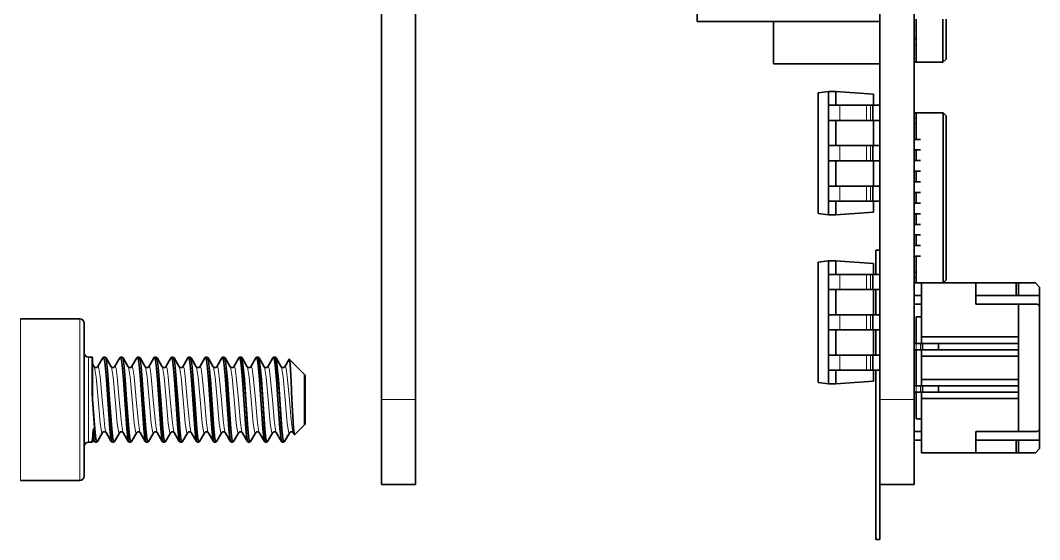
# Model space of a CAD drawing. Extents: x 386 to 1090, y 188 to 736.
# Drawn here: x 565.9 to 589.86, y 206.44 to 218.66 of the extents above; entities that cross this region are included whole.
import ezdxf

# ---------------------------------------------------------------- set-up
doc = ezdxf.new("R2010")
doc.units = 0

msp = doc.modelspace()

# ---------------------------------------------------------------- linework, layer by layer
at = {"color": 7, "lineweight": 35}
for p, q in [((574.385, 209.732), (574.385, 238.732)), ((575.19, 209.732), (575.19, 238.732)), ((586.108, 238.732), (586.108, 209.732)), ((586.913, 238.732), (586.913, 209.732))]:
    msp.add_line(p, q, dxfattribs=at)
at = {"color": 7, "lineweight": 35, "ltscale": 0.28}
msp.add_line((581.808, 229.832), (581.808, 218.632), dxfattribs=at)
at = {"color": 7, "lineweight": 35, "ltscale": 0.02375}
for p, q in [((586.108, 219.582), (586.108, 218.632)), ((588.363, 212.482), (589.313, 212.482)), ((589.313, 212.182), (588.363, 212.182)), ((589.313, 208.782), (588.363, 208.782)), ((588.363, 208.482), (589.313, 208.482))]:
    msp.add_line(p, q, dxfattribs=at)
at = {"color": 7, "lineweight": 35, "ltscale": 0.1075}
msp.add_line((581.808, 218.632), (586.108, 218.632), dxfattribs=at)
at = {"color": 7, "lineweight": 35, "ltscale": 0.025}
for p, q in [((583.608, 217.632), (583.608, 218.632)), ((586.108, 218.632), (586.108, 217.632)), ((588.363, 211.982), (589.363, 211.982)), ((588.363, 208.982), (589.363, 208.982))]:
    msp.add_line(p, q, dxfattribs=at)
at = {"color": 7, "lineweight": 35, "ltscale": 0.02525}
for p, q in [((586.963, 217.672), (586.963, 218.682)), ((587.588, 218.682), (587.588, 217.672))]:
    msp.add_line(p, q, dxfattribs=at)
at = {"color": 7, "lineweight": 35, "ltscale": 0.023375}
msp.add_line((587.663, 217.747), (587.663, 218.682), dxfattribs=at)
at = {"color": 7, "lineweight": 35, "ltscale": 0.00125}
for p, q in [((586.963, 218.222), (586.913, 218.222)), ((586.913, 217.672), (586.963, 217.672)), ((586.963, 216.232), (586.913, 216.232)), ((586.963, 216.232), (586.913, 216.232)), ((586.963, 216.232), (586.913, 216.232)), ((586.963, 216.232), (586.913, 216.232)), ((586.963, 216.232), (586.913, 216.232)), ((586.963, 216.232), (586.913, 216.232)), ((586.963, 212.732), (586.913, 212.732)), ((589.313, 212.482), (589.363, 212.482)), ((589.363, 212.182), (589.313, 212.182)), ((586.963, 211.057), (586.913, 211.057)), ((586.963, 210.907), (586.913, 210.907)), ((587.113, 211.057), (587.063, 211.057)), ((587.113, 210.907), (587.063, 210.907)), ((586.963, 210.057), (586.913, 210.057)), ((587.113, 210.057), (587.063, 210.057)), ((586.963, 209.907), (586.913, 209.907)), ((587.113, 209.907), (587.063, 209.907)), ((589.363, 208.782), (589.313, 208.782)), ((589.313, 208.482), (589.363, 208.482))]:
    msp.add_line(p, q, dxfattribs=at)
at = {"color": 7, "lineweight": 13, "ltscale": 0.00125}
for p, q in [((586.913, 218.072), (586.963, 218.072)), ((586.963, 216.357), (586.913, 216.357)), ((586.963, 212.607), (586.913, 212.607))]:
    msp.add_line(p, q, dxfattribs=at)
at = {"color": 7, "lineweight": 35, "ltscale": 0.0625}
msp.add_line((583.608, 217.632), (586.108, 217.632), dxfattribs=at)
at = {"color": 7, "lineweight": 35, "ltscale": 0.015625}
for p, q in [((587.588, 217.672), (586.963, 217.672)), ((586.963, 215.857), (586.963, 216.482)), ((586.963, 211.682), (586.963, 211.057)), ((586.963, 209.907), (586.963, 209.282))]:
    msp.add_line(p, q, dxfattribs=at)
at = {"color": 7, "lineweight": 35, "ltscale": 0.002652}
msp.add_line((587.588, 217.672), (587.663, 217.747), dxfattribs=at)
at = {"color": 7, "lineweight": 35, "ltscale": 0.006059}
for p, q in [((584.658, 216.948), (584.898, 216.982)), ((584.658, 214.115), (584.898, 214.082)), ((584.658, 212.968), (584.898, 213.002)), ((584.658, 210.135), (584.898, 210.102))]:
    msp.add_line(p, q, dxfattribs=at)
at = {"color": 7, "lineweight": 35, "ltscale": 0.070813}
for p, q in [((584.658, 214.115), (584.658, 216.948)), ((584.658, 210.135), (584.658, 212.968))]:
    msp.add_line(p, q, dxfattribs=at)
at = {"color": 7, "lineweight": 35, "ltscale": 0.00425}
for p, q in [((584.898, 216.982), (585.068, 216.982)), ((584.898, 214.082), (585.068, 214.082)), ((584.898, 213.002), (585.068, 213.002)), ((584.898, 210.102), (585.068, 210.102))]:
    msp.add_line(p, q, dxfattribs=at)
at = {"color": 7, "lineweight": 35, "ltscale": 0.0725}
for p, q in [((584.898, 214.082), (584.898, 216.982)), ((584.898, 210.102), (584.898, 213.002)), ((589.863, 211.932), (589.863, 209.032))]:
    msp.add_line(p, q, dxfattribs=at)
at = {"color": 7, "lineweight": 35, "ltscale": 0.022305}
for p, q in [((585.958, 216.919), (585.068, 216.982)), ((585.958, 214.144), (585.068, 214.082)), ((585.958, 212.939), (585.068, 213.002)), ((585.958, 210.164), (585.068, 210.102))]:
    msp.add_line(p, q, dxfattribs=at)
at = {"color": 7, "lineweight": 35, "ltscale": 0.008063}
for p, q in [((585.068, 216.659), (585.068, 216.982)), ((585.068, 214.082), (585.068, 214.404)), ((585.068, 212.679), (585.068, 213.002))]:
    msp.add_line(p, q, dxfattribs=at)
at = {"color": 7, "lineweight": 35, "ltscale": 0.006507}
for p, q in [((585.958, 216.919), (585.958, 216.659)), ((585.958, 214.404), (585.958, 214.144)), ((585.958, 212.939), (585.958, 212.679)), ((585.958, 210.424), (585.958, 210.164))]:
    msp.add_line(p, q, dxfattribs=at)
at = {"color": 7, "lineweight": 35, "ltscale": 0.00675}
for p, q in [((585.168, 216.659), (584.898, 216.659)), ((585.168, 216.304), (584.898, 216.304)), ((585.168, 215.709), (584.898, 215.709)), ((585.168, 215.354), (584.898, 215.354)), ((585.168, 214.759), (584.898, 214.759)), ((585.168, 214.404), (584.898, 214.404)), ((585.168, 212.679), (584.898, 212.679)), ((585.168, 212.324), (584.898, 212.324)), ((585.168, 211.729), (584.898, 211.729)), ((585.168, 211.374), (584.898, 211.374)), ((585.168, 210.779), (584.898, 210.779)), ((585.168, 210.424), (584.898, 210.424))]:
    msp.add_line(p, q, dxfattribs=at)
at = {"color": 7, "lineweight": 35, "ltscale": 0.008875}
for p, q in [((584.898, 216.659), (584.898, 216.304)), ((585.944, 216.659), (585.944, 216.304)), ((586.108, 216.659), (586.108, 216.304)), ((584.898, 215.709), (584.898, 215.354)), ((585.944, 215.709), (585.944, 215.354)), ((586.108, 215.709), (586.108, 215.354)), ((584.898, 214.759), (584.898, 214.404)), ((585.944, 214.759), (585.944, 214.404)), ((586.108, 214.759), (586.108, 214.404)), ((584.898, 212.679), (584.898, 212.324)), ((585.944, 212.679), (585.944, 212.324)), ((586.108, 212.679), (586.108, 212.324)), ((584.898, 211.729), (584.898, 211.374)), ((585.944, 211.729), (585.944, 211.374)), ((586.108, 211.729), (586.108, 211.374)), ((584.898, 210.779), (584.898, 210.424)), ((585.944, 210.779), (585.944, 210.424)), ((586.108, 210.779), (586.108, 210.424))]:
    msp.add_line(p, q, dxfattribs=at)
at = {"color": 7, "lineweight": 35, "ltscale": 0.015601}
for p, q in [((585.168, 216.659), (585.792, 216.659)), ((585.168, 216.304), (585.792, 216.304)), ((585.168, 215.709), (585.792, 215.709)), ((585.168, 215.354), (585.792, 215.354)), ((585.168, 214.759), (585.792, 214.759)), ((585.168, 214.404), (585.792, 214.404)), ((585.168, 212.679), (585.792, 212.679)), ((585.168, 212.324), (585.792, 212.324)), ((585.168, 211.729), (585.792, 211.729)), ((585.168, 211.374), (585.792, 211.374)), ((585.168, 210.779), (585.792, 210.779)), ((585.168, 210.424), (585.792, 210.424))]:
    msp.add_line(p, q, dxfattribs=at)
at = {"color": 7, "lineweight": 13, "ltscale": 0.008875}
for p, q in [((585.168, 216.659), (585.168, 216.304)), ((585.792, 216.659), (585.792, 216.304)), ((585.889, 216.659), (585.889, 216.304)), ((585.168, 215.709), (585.168, 215.354)), ((585.792, 215.709), (585.792, 215.354)), ((585.889, 215.709), (585.889, 215.354)), ((585.168, 214.759), (585.168, 214.404)), ((585.792, 214.759), (585.792, 214.404)), ((585.889, 214.759), (585.889, 214.404)), ((585.168, 212.679), (585.168, 212.324)), ((585.792, 212.679), (585.792, 212.324)), ((585.889, 212.679), (585.889, 212.324)), ((585.168, 211.729), (585.168, 211.374)), ((585.792, 211.729), (585.792, 211.374)), ((585.889, 211.729), (585.889, 211.374)), ((585.168, 210.779), (585.168, 210.424)), ((585.792, 210.779), (585.792, 210.424)), ((585.889, 210.779), (585.889, 210.424))]:
    msp.add_line(p, q, dxfattribs=at)
at = {"color": 7, "lineweight": 35, "ltscale": 0.002414}
for p, q in [((585.792, 216.659), (585.889, 216.659)), ((585.792, 216.304), (585.889, 216.304)), ((585.792, 215.709), (585.889, 215.709)), ((585.792, 215.354), (585.889, 215.354)), ((585.792, 214.759), (585.889, 214.759)), ((585.792, 214.404), (585.889, 214.404)), ((585.792, 212.679), (585.889, 212.679)), ((585.792, 212.324), (585.889, 212.324)), ((585.792, 211.729), (585.889, 211.729)), ((585.792, 211.374), (585.889, 211.374)), ((585.792, 210.779), (585.889, 210.779)), ((585.792, 210.424), (585.889, 210.424))]:
    msp.add_line(p, q, dxfattribs=at)
at = {"color": 7, "lineweight": 35, "ltscale": 0.001379}
for p, q in [((585.889, 216.659), (585.944, 216.659)), ((585.889, 216.304), (585.944, 216.304)), ((585.889, 215.709), (585.944, 215.709)), ((585.889, 215.354), (585.944, 215.354)), ((585.889, 214.759), (585.944, 214.759)), ((585.889, 214.404), (585.944, 214.404)), ((585.889, 212.679), (585.944, 212.679)), ((585.889, 212.324), (585.944, 212.324)), ((585.889, 211.729), (585.944, 211.729)), ((585.889, 211.374), (585.944, 211.374)), ((585.889, 210.779), (585.944, 210.779)), ((585.889, 210.424), (585.944, 210.424))]:
    msp.add_line(p, q, dxfattribs=at)
at = {"color": 7, "lineweight": 35, "ltscale": 0.004105}
for p, q in [((585.944, 216.659), (586.108, 216.659)), ((585.944, 216.304), (586.108, 216.304)), ((585.944, 215.709), (586.108, 215.709)), ((585.944, 215.354), (586.108, 215.354)), ((585.944, 214.759), (586.108, 214.759)), ((585.944, 214.404), (586.108, 214.404)), ((585.944, 212.679), (586.108, 212.679)), ((585.944, 212.324), (586.108, 212.324)), ((585.944, 211.729), (586.108, 211.729)), ((585.944, 211.374), (586.108, 211.374)), ((585.944, 210.779), (586.108, 210.779)), ((585.944, 210.424), (586.108, 210.424))]:
    msp.add_line(p, q, dxfattribs=at)
at = {"color": 7, "lineweight": 35, "ltscale": 0.003749}
for p, q in [((586.913, 216.483), (587.063, 216.483)), ((586.913, 215.857), (587.063, 215.857)), ((586.913, 215.607), (587.063, 215.607)), ((586.913, 215.357), (587.063, 215.357)), ((586.913, 215.107), (587.063, 215.107)), ((586.913, 214.857), (587.063, 214.857)), ((586.913, 214.607), (587.063, 214.607)), ((586.913, 214.357), (587.063, 214.357)), ((586.913, 214.107), (587.063, 214.107)), ((586.913, 213.857), (587.063, 213.857)), ((586.913, 213.607), (587.063, 213.607)), ((586.913, 213.357), (587.063, 213.357)), ((586.913, 213.107), (587.063, 213.107)), ((586.913, 212.481), (587.063, 212.481))]:
    msp.add_line(p, q, dxfattribs=at)
at = {"color": 7, "lineweight": 35, "ltscale": 0.01575}
msp.add_line((586.963, 216.482), (587.593, 216.482), dxfattribs=at)
at = {"color": 7, "lineweight": 35, "ltscale": 0.003125}
for p, q in [((586.963, 216.357), (586.963, 216.482)), ((586.963, 216.357), (586.963, 216.232)), ((586.963, 212.732), (586.963, 212.607)), ((586.963, 212.482), (586.963, 212.607))]:
    msp.add_line(p, q, dxfattribs=at)
at = {"color": 7, "lineweight": 35, "ltscale": 0.002475}
for p, q in [((587.663, 216.412), (587.593, 216.482)), ((587.663, 212.554), (587.593, 212.484))]:
    msp.add_line(p, q, dxfattribs=at)
at = {"color": 7, "lineweight": 35, "ltscale": 0.09995}
msp.add_line((587.593, 216.482), (587.593, 212.484), dxfattribs=at)
at = {"color": 7, "lineweight": 35, "ltscale": 0.014875}
for p, q in [((585.068, 215.709), (585.068, 216.304)), ((585.958, 216.304), (585.958, 215.709)), ((585.068, 214.759), (585.068, 215.354)), ((585.958, 215.354), (585.958, 214.759)), ((585.068, 211.729), (585.068, 212.324)), ((585.958, 212.324), (585.958, 211.729)), ((586.008, 211.729), (586.008, 212.324)), ((586.108, 212.324), (586.108, 211.729)), ((585.068, 210.779), (585.068, 211.374)), ((585.958, 211.374), (585.958, 210.779)), ((586.008, 210.779), (586.008, 211.374)), ((586.108, 211.374), (586.108, 210.779))]:
    msp.add_line(p, q, dxfattribs=at)
at = {"color": 7, "lineweight": 35, "ltscale": 0.09645}
msp.add_line((587.663, 212.554), (587.663, 216.412), dxfattribs=at)
at = {"color": 7, "lineweight": 35, "ltscale": 0.00625}
for p, q in [((586.963, 215.357), (586.963, 215.607)), ((586.963, 214.857), (586.963, 215.107)), ((586.963, 214.357), (586.963, 214.607)), ((586.963, 213.857), (586.963, 214.107)), ((586.963, 213.357), (586.963, 213.607)), ((589.863, 211.932), (589.863, 212.182)), ((589.863, 209.032), (589.863, 208.782))]:
    msp.add_line(p, q, dxfattribs=at)
at = {"color": 7, "lineweight": 35, "ltscale": 0.014313}
for p, q in [((586.008, 212.679), (586.008, 213.252)), ((586.108, 213.252), (586.108, 212.679))]:
    msp.add_line(p, q, dxfattribs=at)
at = {"color": 7, "lineweight": 35, "ltscale": 0.002499}
for p, q in [((586.008, 213.252), (586.108, 213.252)), ((586.963, 211.057), (587.063, 211.057)), ((586.963, 210.907), (587.063, 210.907)), ((586.963, 210.057), (587.063, 210.057)), ((586.963, 209.907), (587.063, 209.907)), ((586.008, 206.438), (586.108, 206.438))]:
    msp.add_line(p, q, dxfattribs=at)
at = {"color": 7, "lineweight": 35, "ltscale": 0.015575}
msp.add_line((586.963, 212.484), (586.963, 213.107), dxfattribs=at)
at = {"color": 7, "lineweight": 35, "ltscale": 0.003}
for p, q in [((586.963, 212.484), (587.083, 212.484)), ((586.963, 211.682), (587.083, 211.682)), ((586.963, 209.282), (587.083, 209.282))]:
    msp.add_line(p, q, dxfattribs=at)
at = {"color": 7, "lineweight": 35, "ltscale": 0.002502}
msp.add_line((586.963, 212.482), (587.063, 212.482), dxfattribs=at)
at = {"color": 7, "lineweight": 35, "ltscale": 0.031875}
for p, q in [((587.083, 212.482), (587.083, 211.207)), ((587.083, 209.757), (587.083, 208.482))]:
    msp.add_line(p, q, dxfattribs=at)
at = {"color": 7, "lineweight": 35, "ltscale": 0.031999}
for p, q in [((587.083, 212.482), (588.363, 212.482)), ((587.083, 208.482), (588.363, 208.482))]:
    msp.add_line(p, q, dxfattribs=at)
at = {"color": 7, "lineweight": 35, "ltscale": 0.0125}
for p, q in [((588.363, 211.982), (588.363, 212.482)), ((589.363, 212.182), (589.863, 212.182)), ((588.363, 208.982), (588.363, 208.482)), ((589.363, 208.782), (589.863, 208.782))]:
    msp.add_line(p, q, dxfattribs=at)
at = {"color": 7, "lineweight": 35, "ltscale": 0.0075}
for p, q in [((589.313, 212.182), (589.313, 212.482)), ((589.363, 212.182), (589.363, 212.482)), ((589.313, 208.782), (589.313, 208.482)), ((589.363, 208.782), (589.363, 208.482))]:
    msp.add_line(p, q, dxfattribs=at)
at = {"color": 7, "lineweight": 35, "ltscale": 0.010001}
for p, q in [((589.763, 212.482), (589.363, 212.482)), ((589.763, 208.482), (589.363, 208.482))]:
    msp.add_line(p, q, dxfattribs=at)
at = {"color": 7, "lineweight": 35, "ltscale": 0.003535}
for p, q in [((589.863, 212.382), (589.763, 212.482)), ((589.763, 208.482), (589.863, 208.582))]:
    msp.add_line(p, q, dxfattribs=at)
at = {"color": 7, "lineweight": 35, "ltscale": 0.005}
for p, q in [((589.863, 212.182), (589.863, 212.382)), ((589.863, 208.782), (589.863, 208.582))]:
    msp.add_line(p, q, dxfattribs=at)
at = {"color": 7, "lineweight": 35, "ltscale": 0.004375}
for p, q in [((587.088, 212.182), (586.913, 212.182)), ((587.088, 211.982), (586.913, 211.982)), ((587.088, 208.982), (586.913, 208.982)), ((587.088, 208.782), (586.913, 208.782))]:
    msp.add_line(p, q, dxfattribs=at)
at = {"color": 7, "lineweight": 35, "ltscale": 0.01125}
for p, q in [((589.813, 211.982), (589.363, 211.982)), ((589.363, 208.982), (589.813, 208.982))]:
    msp.add_line(p, q, dxfattribs=at)
at = {"color": 7, "lineweight": 35, "ltscale": 0.019375}
for p, q in [((589.363, 211.207), (589.363, 211.982)), ((589.363, 208.982), (589.363, 209.757))]:
    msp.add_line(p, q, dxfattribs=at)
at = {"color": 7, "lineweight": 35, "ltscale": 0.001768}
for p, q in [((589.863, 211.932), (589.813, 211.982)), ((589.813, 208.982), (589.863, 209.032))]:
    msp.add_line(p, q, dxfattribs=at)
at = {"color": 7, "lineweight": 13, "ltscale": 0.024727}
for p, q in [((565.896, 211.632), (565.896, 210.642)), ((567.296, 211.632), (567.296, 210.642))]:
    msp.add_line(p, q, dxfattribs=at)
at = {"color": 7, "lineweight": 35, "ltscale": 0.035001}
for p, q in [((567.296, 211.632), (565.896, 211.632)), ((567.296, 207.832), (565.896, 207.832))]:
    msp.add_line(p, q, dxfattribs=at)
at = {"color": 7, "lineweight": 35, "ltscale": 0.023426}
msp.add_line((567.396, 211.532), (567.396, 210.595), dxfattribs=at)
at = {"color": 7, "lineweight": 35, "ltscale": 0.00375}
for p, q in [((587.083, 211.057), (587.083, 211.207)), ((589.363, 211.057), (589.363, 211.207)), ((587.083, 210.757), (587.083, 210.907)), ((587.113, 210.907), (587.113, 211.057)), ((587.487, 210.907), (587.487, 211.057)), ((589.363, 211.057), (589.363, 210.907)), ((589.363, 210.757), (589.363, 210.907)), ((587.083, 210.057), (587.083, 210.207)), ((589.363, 210.057), (589.363, 210.207)), ((587.113, 209.907), (587.113, 210.057)), ((587.487, 209.907), (587.487, 210.057)), ((589.363, 210.057), (589.363, 209.907)), ((587.083, 209.757), (587.083, 209.907)), ((589.363, 209.757), (589.363, 209.907))]:
    msp.add_line(p, q, dxfattribs=at)
at = {"color": 7, "lineweight": 35, "ltscale": 0.056999}
for p, q in [((589.363, 211.207), (587.083, 211.207)), ((589.363, 210.907), (587.083, 210.907)), ((589.363, 210.757), (587.083, 210.757)), ((589.363, 210.207), (587.083, 210.207)), ((589.363, 209.907), (587.083, 209.907)), ((589.363, 209.757), (587.083, 209.757))]:
    msp.add_line(p, q, dxfattribs=at)
at = {"color": 7, "lineweight": 13, "ltscale": 0.00375}
for p, q in [((586.963, 210.907), (586.963, 211.057)), ((587.063, 210.907), (587.063, 211.057)), ((586.963, 209.907), (586.963, 210.057)), ((587.063, 209.907), (587.063, 210.057))]:
    msp.add_line(p, q, dxfattribs=at)
at = {"color": 7, "lineweight": 35, "ltscale": 0.02125}
msp.add_line((586.963, 210.907), (586.963, 210.057), dxfattribs=at)
at = {"color": 7, "lineweight": 35, "ltscale": 0.009357}
for p, q in [((587.113, 211.057), (587.487, 211.057)), ((587.113, 210.907), (587.487, 210.907)), ((587.113, 210.057), (587.487, 210.057)), ((587.113, 209.907), (587.487, 209.907))]:
    msp.add_line(p, q, dxfattribs=at)
at = {"color": 7, "lineweight": 35, "ltscale": 0.046893}
for p, q in [((587.487, 211.057), (589.363, 211.057)), ((589.363, 211.057), (587.487, 211.057)), ((587.487, 210.907), (589.363, 210.907)), ((587.487, 210.057), (589.363, 210.057)), ((589.363, 210.057), (587.487, 210.057)), ((587.487, 209.907), (589.363, 209.907))]:
    msp.add_line(p, q, dxfattribs=at)
at = {"color": 7, "lineweight": 13, "ltscale": 0.013015}
for p, q in [((567.496, 210.732), (567.496, 210.211)), ((567.576, 210.732), (567.576, 210.211))]:
    msp.add_line(p, q, dxfattribs=at)
at = {"color": 7, "lineweight": 35, "ltscale": 0.001999}
for p, q in [((567.576, 210.732), (567.496, 210.732)), ((567.576, 208.732), (567.496, 208.732))]:
    msp.add_line(p, q, dxfattribs=at)
at = {"color": 7, "lineweight": 35, "ltscale": 0.012754}
msp.add_line((567.596, 210.712), (567.596, 210.201), dxfattribs=at)
at = {"color": 7, "lineweight": 35, "ltscale": 0.006018}
for p, q in [((567.834, 210.715), (567.713, 210.507)), ((568.31, 210.715), (568.431, 210.507)), ((569.11, 210.715), (569.231, 210.507)), ((569.51, 210.715), (569.631, 210.507)), ((569.834, 210.715), (569.713, 210.507)), ((570.31, 210.715), (570.431, 210.507)), ((571.11, 210.715), (571.231, 210.507)), ((571.51, 210.715), (571.631, 210.507)), ((571.834, 210.715), (571.713, 210.507)), ((568.11, 208.748), (568.231, 208.956)), ((568.51, 208.748), (568.631, 208.956)), ((568.834, 208.748), (568.713, 208.956)), ((569.31, 208.748), (569.431, 208.956)), ((570.11, 208.748), (570.231, 208.956)), ((570.51, 208.748), (570.631, 208.956)), ((570.834, 208.748), (570.713, 208.956)), ((571.31, 208.748), (571.431, 208.956)), ((572.11, 208.748), (572.231, 208.956))]:
    msp.add_line(p, q, dxfattribs=at)
at = {"color": 7, "lineweight": 35, "ltscale": 0.000671387}
for p, q in [((567.886, 210.732), (567.859, 210.732)), ((568.686, 210.732), (568.659, 210.732)), ((569.486, 210.732), (569.459, 210.732)), ((569.886, 210.732), (569.859, 210.732)), ((570.686, 210.732), (570.659, 210.732)), ((571.486, 210.732), (571.459, 210.732)), ((571.886, 210.732), (571.859, 210.732)), ((567.686, 208.732), (567.659, 208.732)), ((568.486, 208.732), (568.459, 208.732)), ((568.886, 208.732), (568.859, 208.732)), ((569.686, 208.732), (569.659, 208.732)), ((570.486, 208.732), (570.459, 208.732)), ((570.886, 208.732), (570.859, 208.732)), ((571.686, 208.732), (571.659, 208.732))]:
    msp.add_line(p, q, dxfattribs=at)
at = {"color": 7, "lineweight": 35, "ltscale": 0.006017}
for p, q in [((567.91, 210.715), (568.031, 210.507)), ((568.234, 210.715), (568.113, 210.507)), ((568.634, 210.715), (568.513, 210.507)), ((568.71, 210.715), (568.831, 210.507)), ((569.034, 210.715), (568.913, 210.507)), ((569.434, 210.715), (569.313, 210.507)), ((569.91, 210.715), (570.031, 210.507)), ((570.234, 210.715), (570.113, 210.507)), ((570.634, 210.715), (570.513, 210.507)), ((570.71, 210.715), (570.831, 210.507)), ((571.034, 210.715), (570.913, 210.507)), ((571.434, 210.715), (571.313, 210.507)), ((571.91, 210.715), (572.031, 210.507)), ((567.71, 208.748), (567.831, 208.956)), ((568.034, 208.748), (567.913, 208.956)), ((568.434, 208.748), (568.313, 208.956)), ((568.91, 208.748), (569.031, 208.956)), ((569.234, 208.748), (569.113, 208.956)), ((569.634, 208.748), (569.513, 208.956)), ((569.71, 208.748), (569.831, 208.956)), ((570.034, 208.748), (569.913, 208.956)), ((570.434, 208.748), (570.313, 208.956)), ((570.91, 208.748), (571.031, 208.956)), ((571.234, 208.748), (571.113, 208.956)), ((571.634, 208.748), (571.513, 208.956)), ((571.71, 208.748), (571.831, 208.956)), ((572.034, 208.748), (571.913, 208.956))]:
    msp.add_line(p, q, dxfattribs=at)
at = {"color": 7, "lineweight": 35, "ltscale": 0.000669861}
for p, q in [((568.286, 210.732), (568.259, 210.732)), ((569.086, 210.732), (569.059, 210.732)), ((570.286, 210.732), (570.259, 210.732)), ((571.086, 210.732), (571.059, 210.732)), ((568.086, 208.732), (568.059, 208.732)), ((569.286, 208.732), (569.259, 208.732)), ((570.086, 208.732), (570.059, 208.732)), ((571.286, 208.732), (571.259, 208.732)), ((572.086, 208.732), (572.059, 208.732))]:
    msp.add_line(p, q, dxfattribs=at)
at = {"color": 7, "lineweight": 35, "ltscale": 0.00506}
msp.add_line((572.215, 210.682), (572.113, 210.507), dxfattribs=at)
at = {"color": 7, "lineweight": 35, "ltscale": 0.01249}
msp.add_line((572.573, 210.331), (572.22, 210.684), dxfattribs=at)
at = {"color": 7, "lineweight": 35, "ltscale": 0.01375}
for p, q in [((587.083, 210.757), (587.083, 210.207)), ((589.363, 210.207), (589.363, 210.757))]:
    msp.add_line(p, q, dxfattribs=at)
at = {"color": 7, "lineweight": 13, "ltscale": 0.070273}
for p, q in [((565.896, 210.642), (565.896, 207.832)), ((567.296, 210.642), (567.296, 207.832))]:
    msp.add_line(p, q, dxfattribs=at)
at = {"color": 7, "lineweight": 35, "ltscale": 0.066574}
msp.add_line((567.396, 210.595), (567.396, 207.932), dxfattribs=at)
at = {"color": 7, "lineweight": 35, "ltscale": 0.000130284}
msp.add_line((567.598, 210.565), (567.596, 210.57), dxfattribs=at)
at = {"color": 7, "lineweight": 13, "ltscale": 0.018818}
msp.add_line((567.598, 209.812), (567.598, 210.565), dxfattribs=at)
at = {"color": 7, "lineweight": 35, "ltscale": 0.001653}
msp.add_line((567.598, 210.565), (567.631, 210.507), dxfattribs=at)
at = {"color": 7, "lineweight": 13, "ltscale": 0.036985}
msp.add_line((567.496, 210.211), (567.496, 208.732), dxfattribs=at)
at = {"color": 7, "lineweight": 13, "ltscale": 0.00659}
msp.add_line((567.576, 210.211), (567.576, 209.947), dxfattribs=at)
at = {"color": 7, "lineweight": 35, "ltscale": 0.006458}
msp.add_line((567.596, 210.201), (567.596, 209.943), dxfattribs=at)
at = {"color": 7, "lineweight": 13, "ltscale": 0.011867}
for p, q in [((567.91, 210.205), (567.941, 209.732)), ((568.31, 210.205), (568.341, 209.732)), ((568.71, 210.205), (568.741, 209.732)), ((569.11, 210.205), (569.141, 209.732)), ((569.51, 210.205), (569.541, 209.732)), ((569.91, 210.205), (569.941, 209.732)), ((570.31, 210.205), (570.341, 209.732)), ((570.71, 210.205), (570.741, 209.732)), ((571.11, 210.205), (571.141, 209.732)), ((571.51, 210.205), (571.541, 209.732)), ((571.91, 210.205), (571.941, 209.732))]:
    msp.add_line(p, q, dxfattribs=at)
at = {"color": 7, "lineweight": 13, "ltscale": 0.011983}
for p, q in [((567.927, 210.211), (567.959, 209.733)), ((568.727, 210.211), (568.759, 209.733)), ((569.127, 210.211), (569.159, 209.733)), ((569.927, 210.211), (569.959, 209.733)), ((570.727, 210.211), (570.759, 209.733)), ((571.127, 210.211), (571.159, 209.733)), ((571.927, 210.211), (571.959, 209.733))]:
    msp.add_line(p, q, dxfattribs=at)
at = {"color": 7, "lineweight": 13, "ltscale": 0.01204}
for p, q in [((567.954, 210.211), (567.986, 209.73)), ((568.354, 210.211), (568.386, 209.73)), ((568.754, 210.211), (568.786, 209.73)), ((569.154, 210.211), (569.186, 209.73)), ((569.554, 210.211), (569.586, 209.73)), ((569.954, 210.211), (569.986, 209.73)), ((570.354, 210.211), (570.386, 209.73)), ((570.754, 210.211), (570.786, 209.73)), ((571.154, 210.211), (571.186, 209.73)), ((571.554, 210.211), (571.586, 209.73)), ((571.954, 210.211), (571.986, 209.73))]:
    msp.add_line(p, q, dxfattribs=at)
at = {"color": 7, "lineweight": 13, "ltscale": 0.011917}
for p, q in [((567.971, 210.207), (568.003, 209.732)), ((568.371, 210.207), (568.403, 209.732)), ((568.771, 210.207), (568.803, 209.732)), ((569.171, 210.207), (569.203, 209.732)), ((569.571, 210.207), (569.603, 209.732)), ((569.971, 210.207), (570.003, 209.732)), ((570.371, 210.207), (570.403, 209.732)), ((570.771, 210.207), (570.803, 209.732)), ((571.171, 210.207), (571.203, 209.732)), ((571.571, 210.207), (571.603, 209.732)), ((571.971, 210.207), (572.003, 209.732))]:
    msp.add_line(p, q, dxfattribs=at)
at = {"color": 7, "lineweight": 13, "ltscale": 0.011984}
for p, q in [((568.327, 210.211), (568.359, 209.733)), ((569.527, 210.211), (569.559, 209.733)), ((570.327, 210.211), (570.359, 209.733)), ((571.527, 210.211), (571.559, 209.733))]:
    msp.add_line(p, q, dxfattribs=at)
at = {"color": 7, "lineweight": 13, "ltscale": 0.007798}
msp.add_line((572.573, 210.331), (572.573, 210.019), dxfattribs=at)
at = {"color": 7, "lineweight": 35, "ltscale": 0.007062}
msp.add_line((572.596, 210.274), (572.596, 209.992), dxfattribs=at)
at = {"color": 7, "lineweight": 35, "ltscale": 0.008062}
msp.add_line((585.068, 210.102), (585.068, 210.424), dxfattribs=at)
at = {"color": 7, "lineweight": 35, "ltscale": 0.09965}
for p, q in [((586.008, 206.438), (586.008, 210.424)), ((586.108, 210.424), (586.108, 206.438))]:
    msp.add_line(p, q, dxfattribs=at)
at = {"color": 7, "lineweight": 35, "ltscale": 0.01091}
msp.add_line((572.263, 210.167), (572.283, 209.732), dxfattribs=at)
at = {"color": 7, "lineweight": 13, "ltscale": 0.02216}
msp.add_line((572.573, 210.019), (572.573, 209.132), dxfattribs=at)
at = {"color": 7, "lineweight": 35, "ltscale": 0.020068}
msp.add_line((572.596, 209.992), (572.596, 209.189), dxfattribs=at)
at = {"color": 7, "lineweight": 13, "ltscale": 0.000431898}
msp.add_line((567.598, 209.812), (567.581, 209.811), dxfattribs=at)
at = {"color": 7, "lineweight": 13, "ltscale": 0.002031}
msp.add_line((567.586, 209.73), (567.581, 209.811), dxfattribs=at)
at = {"color": 7, "lineweight": 13, "ltscale": 0.000345607}
msp.add_line((567.599, 209.731), (567.586, 209.73), dxfattribs=at)
at = {"color": 7, "lineweight": 13, "ltscale": 0.008029}
msp.add_line((567.606, 209.41), (567.586, 209.73), dxfattribs=at)
at = {"color": 7, "lineweight": 13, "ltscale": 0.003282}
msp.add_line((567.598, 209.812), (567.596, 209.943), dxfattribs=at)
at = {"color": 7, "lineweight": 13, "ltscale": 0.00201}
msp.add_line((567.598, 209.812), (567.603, 209.732), dxfattribs=at)
at = {"color": 7, "lineweight": 13, "ltscale": 0.008037}
msp.add_line((567.599, 209.731), (567.606, 209.41), dxfattribs=at)
at = {"color": 7, "lineweight": 13, "ltscale": 0.020126}
for p, q in [((575.19, 209.732), (574.385, 209.732)), ((586.108, 209.732), (586.913, 209.732))]:
    msp.add_line(p, q, dxfattribs=at)
at = {"color": 7, "lineweight": 35, "ltscale": 0.05}
for p, q in [((574.385, 209.732), (574.385, 207.732)), ((575.19, 209.732), (575.19, 207.732)), ((586.108, 209.732), (586.108, 207.732)), ((586.913, 209.732), (586.913, 207.732))]:
    msp.add_line(p, q, dxfattribs=at)
at = {"color": 7, "lineweight": 13, "ltscale": 0.00565}
msp.add_line((567.606, 209.051), (567.615, 208.825), dxfattribs=at)
at = {"color": 7, "lineweight": 35, "ltscale": 0.008008}
msp.add_line((572.573, 209.132), (572.346, 208.906), dxfattribs=at)
at = {"color": 7, "lineweight": 13, "ltscale": 0.001168}
msp.add_line((567.576, 208.77), (567.581, 208.816), dxfattribs=at)
at = {"color": 7, "lineweight": 13, "ltscale": 0.000951767}
msp.add_line((567.576, 208.77), (567.576, 208.732), dxfattribs=at)
at = {"color": 7, "lineweight": 13, "ltscale": 0.000901275}
msp.add_line((567.596, 208.789), (567.598, 208.825), dxfattribs=at)
at = {"color": 7, "lineweight": 35, "ltscale": 0.000932312}
msp.add_line((567.596, 208.789), (567.596, 208.752), dxfattribs=at)
at = {"color": 7, "lineweight": 13, "ltscale": 0.001102}
msp.add_line((567.615, 208.825), (567.615, 208.781), dxfattribs=at)
at = {"color": 7, "lineweight": 35, "ltscale": 0.000957545}
msp.add_line((567.634, 208.748), (567.615, 208.781), dxfattribs=at)
at = {"color": 7, "lineweight": 35, "ltscale": 0.001386}
msp.add_line((572.341, 208.908), (572.313, 208.956), dxfattribs=at)
at = {"color": 7, "lineweight": 35, "ltscale": 0.020126}
for p, q in [((575.19, 207.732), (574.385, 207.732)), ((586.108, 207.732), (586.913, 207.732))]:
    msp.add_line(p, q, dxfattribs=at)
at = {"color": 7, "lineweight": 13}
for points in [[(567.834, 210.715), (567.839, 210.721), (567.841, 210.722), (567.842, 210.721), (567.844, 210.721), (567.846, 210.719), (567.851, 210.711), (567.863, 210.663), (567.879, 210.553), (567.91, 210.205)], [(567.859, 210.732), (567.86, 210.731), (567.863, 210.73), (567.865, 210.727), (567.87, 210.716), (567.892, 210.596), (567.927, 210.211)], [(567.886, 210.732), (567.887, 210.731), (567.889, 210.73), (567.892, 210.727), (567.897, 210.716), (567.919, 210.596), (567.954, 210.211)], [(567.91, 210.715), (567.914, 210.706), (567.923, 210.675), (567.946, 210.5), (567.971, 210.207)], [(568.234, 210.715), (568.239, 210.721), (568.241, 210.722), (568.242, 210.721), (568.244, 210.721), (568.246, 210.719), (568.251, 210.711), (568.263, 210.663), (568.279, 210.553), (568.31, 210.205)], [(568.259, 210.732), (568.26, 210.731), (568.263, 210.73), (568.265, 210.727), (568.27, 210.716), (568.292, 210.596), (568.327, 210.211)], [(568.286, 210.732), (568.287, 210.731), (568.289, 210.73), (568.292, 210.727), (568.297, 210.716), (568.319, 210.596), (568.354, 210.211)], [(568.31, 210.715), (568.314, 210.706), (568.323, 210.675), (568.346, 210.5), (568.371, 210.207)], [(568.634, 210.715), (568.639, 210.721), (568.641, 210.722), (568.642, 210.721), (568.644, 210.721), (568.646, 210.719), (568.651, 210.711), (568.663, 210.663), (568.679, 210.553), (568.71, 210.205)], [(568.659, 210.732), (568.66, 210.731), (568.663, 210.73), (568.665, 210.727), (568.67, 210.716), (568.692, 210.596), (568.727, 210.211)], [(568.686, 210.732), (568.687, 210.731), (568.689, 210.73), (568.692, 210.727), (568.697, 210.716), (568.719, 210.596), (568.754, 210.211)], [(568.71, 210.715), (568.714, 210.706), (568.723, 210.675), (568.746, 210.5), (568.771, 210.207)], [(569.034, 210.715), (569.039, 210.721), (569.041, 210.722), (569.042, 210.721), (569.044, 210.721), (569.046, 210.719), (569.051, 210.711), (569.063, 210.663), (569.079, 210.553), (569.11, 210.205)], [(569.059, 210.732), (569.06, 210.731), (569.063, 210.73), (569.065, 210.727), (569.07, 210.716), (569.092, 210.596), (569.127, 210.211)], [(569.086, 210.732), (569.087, 210.731), (569.089, 210.73), (569.092, 210.727), (569.097, 210.716), (569.119, 210.596), (569.154, 210.211)], [(569.11, 210.715), (569.114, 210.706), (569.123, 210.675), (569.146, 210.5), (569.171, 210.207)], [(569.434, 210.715), (569.439, 210.721), (569.441, 210.722), (569.443, 210.721), (569.444, 210.721), (569.446, 210.719), (569.451, 210.711), (569.464, 210.663), (569.479, 210.553), (569.51, 210.205)], [(569.459, 210.732), (569.46, 210.731), (569.463, 210.73), (569.465, 210.727), (569.47, 210.716), (569.492, 210.596), (569.527, 210.211)], [(569.486, 210.732), (569.487, 210.731), (569.489, 210.73), (569.492, 210.727), (569.497, 210.716), (569.519, 210.596), (569.554, 210.211)], [(569.51, 210.715), (569.514, 210.706), (569.523, 210.675), (569.546, 210.5), (569.571, 210.207)], [(569.834, 210.715), (569.839, 210.721), (569.841, 210.722), (569.842, 210.721), (569.844, 210.721), (569.846, 210.719), (569.851, 210.711), (569.863, 210.663), (569.879, 210.553), (569.91, 210.205)], [(569.859, 210.732), (569.86, 210.731), (569.863, 210.73), (569.865, 210.727), (569.87, 210.716), (569.892, 210.596), (569.927, 210.211)], [(569.886, 210.732), (569.887, 210.731), (569.889, 210.73), (569.892, 210.727), (569.897, 210.716), (569.919, 210.596), (569.954, 210.211)], [(569.91, 210.715), (569.914, 210.706), (569.923, 210.675), (569.946, 210.5), (569.971, 210.207)], [(570.234, 210.715), (570.239, 210.721), (570.241, 210.722), (570.242, 210.721), (570.244, 210.721), (570.246, 210.719), (570.251, 210.711), (570.263, 210.663), (570.279, 210.553), (570.31, 210.205)], [(570.259, 210.732), (570.26, 210.731), (570.263, 210.73), (570.265, 210.727), (570.27, 210.716), (570.292, 210.596), (570.327, 210.211)], [(570.286, 210.732), (570.287, 210.731), (570.289, 210.73), (570.292, 210.727), (570.297, 210.716), (570.319, 210.596), (570.354, 210.211)], [(570.31, 210.715), (570.314, 210.706), (570.323, 210.675), (570.346, 210.5), (570.371, 210.207)], [(570.634, 210.715), (570.639, 210.721), (570.641, 210.722), (570.642, 210.721), (570.644, 210.721), (570.646, 210.719), (570.651, 210.711), (570.663, 210.663), (570.679, 210.553), (570.71, 210.205)], [(570.659, 210.732), (570.66, 210.731), (570.663, 210.73), (570.665, 210.727), (570.67, 210.716), (570.692, 210.596), (570.727, 210.211)], [(570.686, 210.732), (570.687, 210.731), (570.689, 210.73), (570.692, 210.727), (570.697, 210.716), (570.719, 210.596), (570.754, 210.211)], [(570.71, 210.715), (570.714, 210.706), (570.723, 210.675), (570.746, 210.5), (570.771, 210.207)], [(571.034, 210.715), (571.039, 210.721), (571.041, 210.722), (571.042, 210.721), (571.044, 210.721), (571.046, 210.719), (571.051, 210.711), (571.063, 210.663), (571.079, 210.553), (571.11, 210.205)], [(571.059, 210.732), (571.06, 210.731), (571.063, 210.73), (571.065, 210.727), (571.07, 210.716), (571.092, 210.596), (571.127, 210.211)], [(571.086, 210.732), (571.087, 210.731), (571.089, 210.73), (571.092, 210.727), (571.097, 210.716), (571.119, 210.596), (571.154, 210.211)], [(571.11, 210.715), (571.114, 210.706), (571.123, 210.675), (571.146, 210.5), (571.171, 210.207)], [(571.434, 210.715), (571.439, 210.721), (571.441, 210.722), (571.443, 210.721), (571.444, 210.721), (571.446, 210.719), (571.451, 210.711), (571.464, 210.663), (571.479, 210.553), (571.51, 210.205)], [(571.459, 210.732), (571.46, 210.731), (571.463, 210.73), (571.465, 210.727), (571.47, 210.716), (571.492, 210.596), (571.527, 210.211)], [(571.486, 210.732), (571.487, 210.731), (571.489, 210.73), (571.492, 210.727), (571.497, 210.716), (571.519, 210.596), (571.554, 210.211)], [(571.51, 210.715), (571.514, 210.706), (571.523, 210.675), (571.546, 210.5), (571.571, 210.207)], [(571.834, 210.715), (571.839, 210.721), (571.841, 210.722), (571.842, 210.721), (571.844, 210.721), (571.846, 210.719), (571.851, 210.711), (571.863, 210.663), (571.879, 210.553), (571.91, 210.205)], [(571.859, 210.732), (571.86, 210.731), (571.863, 210.73), (571.865, 210.727), (571.87, 210.716), (571.892, 210.596), (571.927, 210.211)], [(571.886, 210.732), (571.887, 210.731), (571.889, 210.73), (571.892, 210.727), (571.897, 210.716), (571.919, 210.596), (571.954, 210.211)], [(571.91, 210.715), (571.914, 210.706), (571.923, 210.675), (571.946, 210.5), (571.971, 210.207)], [(567.722, 209.732), (567.675, 210.26), (567.648, 210.451), (567.637, 210.494), (567.631, 210.507)], [(567.822, 209.732), (567.773, 210.28), (567.745, 210.467), (567.733, 210.504), (567.727, 210.513), (567.724, 210.515), (567.721, 210.515), (567.717, 210.513), (567.713, 210.507)], [(568.122, 209.732), (568.075, 210.26), (568.048, 210.451), (568.037, 210.494), (568.031, 210.507)], [(568.222, 209.732), (568.173, 210.28), (568.145, 210.467), (568.133, 210.504), (568.127, 210.513), (568.124, 210.515), (568.121, 210.515), (568.117, 210.513), (568.113, 210.507)], [(568.522, 209.732), (568.475, 210.26), (568.448, 210.451), (568.437, 210.494), (568.431, 210.507)], [(568.622, 209.732), (568.573, 210.28), (568.544, 210.467), (568.533, 210.504), (568.527, 210.513), (568.524, 210.515), (568.521, 210.515), (568.517, 210.513), (568.513, 210.507)], [(568.922, 209.732), (568.875, 210.26), (568.848, 210.451), (568.837, 210.494), (568.831, 210.507)], [(569.022, 209.732), (568.973, 210.28), (568.945, 210.467), (568.933, 210.504), (568.927, 210.513), (568.924, 210.515), (568.921, 210.515), (568.917, 210.513), (568.913, 210.507)], [(569.322, 209.732), (569.275, 210.26), (569.248, 210.451), (569.237, 210.494), (569.231, 210.507)], [(569.422, 209.732), (569.373, 210.28), (569.344, 210.467), (569.333, 210.504), (569.327, 210.513), (569.324, 210.515), (569.32, 210.515), (569.318, 210.513), (569.313, 210.507)], [(569.722, 209.732), (569.675, 210.26), (569.648, 210.451), (569.637, 210.494), (569.631, 210.507)], [(569.822, 209.732), (569.773, 210.28), (569.745, 210.467), (569.733, 210.504), (569.727, 210.513), (569.724, 210.515), (569.721, 210.515), (569.717, 210.513), (569.713, 210.507)], [(570.122, 209.732), (570.075, 210.26), (570.048, 210.451), (570.037, 210.494), (570.031, 210.507)], [(570.222, 209.732), (570.173, 210.28), (570.145, 210.467), (570.133, 210.504), (570.127, 210.513), (570.124, 210.515), (570.121, 210.515), (570.117, 210.513), (570.113, 210.507)], [(570.522, 209.732), (570.475, 210.26), (570.448, 210.451), (570.437, 210.494), (570.431, 210.507)], [(570.622, 209.732), (570.573, 210.28), (570.544, 210.467), (570.533, 210.504), (570.527, 210.513), (570.524, 210.515), (570.521, 210.515), (570.517, 210.513), (570.513, 210.507)], [(570.922, 209.732), (570.875, 210.26), (570.848, 210.451), (570.837, 210.494), (570.831, 210.507)], [(571.022, 209.732), (570.973, 210.28), (570.945, 210.467), (570.933, 210.504), (570.927, 210.513), (570.924, 210.515), (570.921, 210.515), (570.917, 210.513), (570.913, 210.507)], [(571.322, 209.732), (571.275, 210.26), (571.248, 210.451), (571.237, 210.494), (571.231, 210.507)], [(571.422, 209.732), (571.373, 210.28), (571.344, 210.467), (571.333, 210.504), (571.327, 210.513), (571.324, 210.515), (571.32, 210.515), (571.318, 210.513), (571.313, 210.507)], [(571.722, 209.732), (571.675, 210.26), (571.648, 210.451), (571.637, 210.494), (571.631, 210.507)], [(571.822, 209.732), (571.773, 210.28), (571.745, 210.467), (571.733, 210.504), (571.727, 210.513), (571.724, 210.515), (571.721, 210.515), (571.717, 210.513), (571.713, 210.507)], [(572.122, 209.732), (572.075, 210.26), (572.048, 210.451), (572.037, 210.494), (572.031, 210.507)], [(572.222, 209.732), (572.173, 210.28), (572.145, 210.467), (572.133, 210.504), (572.127, 210.513), (572.124, 210.515), (572.121, 210.515), (572.117, 210.513), (572.113, 210.507)], [(567.603, 209.732), (567.652, 209.044), (567.679, 208.811), (567.692, 208.757), (567.698, 208.744), (567.701, 208.742), (567.705, 208.742), (567.708, 208.744), (567.71, 208.748)], [(567.831, 208.956), (567.827, 208.95), (567.825, 208.949), (567.822, 208.948), (567.82, 208.949), (567.816, 208.952), (567.812, 208.958), (567.804, 208.979), (567.772, 209.177), (567.722, 209.732)], [(567.913, 208.956), (567.904, 208.98), (567.886, 209.07), (567.863, 209.259), (567.822, 209.732)], [(567.941, 209.732), (567.99, 209.049), (568.017, 208.816), (568.028, 208.762), (568.034, 208.748)], [(567.959, 209.733), (568.004, 209.074), (568.03, 208.834), (568.049, 208.744), (568.053, 208.735), (568.055, 208.733), (568.058, 208.732), (568.059, 208.732)], [(567.986, 209.73), (568.031, 209.073), (568.057, 208.834), (568.076, 208.744), (568.08, 208.735), (568.082, 208.733), (568.084, 208.732), (568.086, 208.732)], [(568.003, 209.732), (568.052, 209.044), (568.079, 208.811), (568.092, 208.757), (568.098, 208.744), (568.101, 208.742), (568.105, 208.742), (568.108, 208.744), (568.11, 208.748)], [(568.231, 208.956), (568.227, 208.95), (568.225, 208.949), (568.222, 208.948), (568.22, 208.949), (568.216, 208.952), (568.212, 208.958), (568.204, 208.979), (568.172, 209.177), (568.122, 209.732)], [(568.313, 208.956), (568.304, 208.98), (568.286, 209.07), (568.263, 209.259), (568.222, 209.732)], [(568.341, 209.732), (568.39, 209.049), (568.417, 208.816), (568.428, 208.762), (568.434, 208.748)], [(568.359, 209.733), (568.404, 209.074), (568.43, 208.834), (568.449, 208.744), (568.453, 208.735), (568.455, 208.733), (568.458, 208.732), (568.459, 208.732)], [(568.386, 209.73), (568.431, 209.073), (568.456, 208.834), (568.476, 208.744), (568.48, 208.735), (568.482, 208.733), (568.484, 208.732), (568.486, 208.732)], [(568.403, 209.732), (568.452, 209.044), (568.479, 208.811), (568.492, 208.757), (568.498, 208.744), (568.501, 208.742), (568.505, 208.742), (568.508, 208.744), (568.51, 208.748)], [(568.631, 208.956), (568.627, 208.95), (568.625, 208.949), (568.622, 208.948), (568.62, 208.949), (568.616, 208.952), (568.612, 208.958), (568.604, 208.979), (568.572, 209.177), (568.522, 209.732)], [(568.713, 208.956), (568.704, 208.98), (568.686, 209.07), (568.663, 209.259), (568.622, 209.732)], [(568.741, 209.732), (568.79, 209.049), (568.817, 208.816), (568.828, 208.762), (568.834, 208.748)], [(568.759, 209.733), (568.804, 209.074), (568.83, 208.834), (568.849, 208.744), (568.853, 208.735), (568.855, 208.733), (568.858, 208.732), (568.859, 208.732)], [(568.786, 209.73), (568.831, 209.073), (568.857, 208.834), (568.876, 208.744), (568.88, 208.735), (568.882, 208.733), (568.885, 208.732), (568.886, 208.732)], [(568.803, 209.732), (568.852, 209.044), (568.879, 208.811), (568.892, 208.757), (568.898, 208.744), (568.901, 208.742), (568.905, 208.742), (568.908, 208.744), (568.91, 208.748)], [(569.031, 208.956), (569.027, 208.95), (569.025, 208.949), (569.022, 208.948), (569.02, 208.949), (569.016, 208.952), (569.012, 208.958), (569.004, 208.979), (568.972, 209.177), (568.922, 209.732)], [(569.113, 208.956), (569.104, 208.98), (569.086, 209.07), (569.063, 209.259), (569.022, 209.732)], [(569.141, 209.732), (569.19, 209.049), (569.217, 208.816), (569.228, 208.762), (569.234, 208.748)], [(569.159, 209.733), (569.204, 209.074), (569.23, 208.834), (569.249, 208.744), (569.253, 208.735), (569.255, 208.733), (569.258, 208.732), (569.259, 208.732)], [(569.186, 209.73), (569.231, 209.073), (569.257, 208.834), (569.276, 208.744), (569.28, 208.735), (569.282, 208.733), (569.284, 208.732), (569.286, 208.732)], [(569.203, 209.732), (569.252, 209.044), (569.279, 208.811), (569.292, 208.757), (569.298, 208.744), (569.301, 208.742), (569.305, 208.742), (569.308, 208.744), (569.31, 208.748)], [(569.431, 208.956), (569.427, 208.95), (569.425, 208.949), (569.422, 208.948), (569.42, 208.949), (569.416, 208.952), (569.412, 208.958), (569.404, 208.979), (569.372, 209.177), (569.322, 209.732)], [(569.513, 208.956), (569.504, 208.98), (569.486, 209.07), (569.463, 209.259), (569.422, 209.732)], [(569.541, 209.732), (569.59, 209.049), (569.617, 208.816), (569.628, 208.762), (569.634, 208.748)], [(569.559, 209.733), (569.604, 209.074), (569.63, 208.834), (569.649, 208.744), (569.653, 208.735), (569.655, 208.733), (569.658, 208.732), (569.659, 208.732)], [(569.586, 209.73), (569.631, 209.073), (569.656, 208.834), (569.676, 208.744), (569.68, 208.735), (569.682, 208.733), (569.685, 208.732), (569.686, 208.732)], [(569.603, 209.732), (569.652, 209.044), (569.679, 208.811), (569.692, 208.757), (569.698, 208.744), (569.701, 208.742), (569.705, 208.742), (569.708, 208.744), (569.71, 208.748)], [(569.831, 208.956), (569.827, 208.95), (569.825, 208.949), (569.822, 208.948), (569.82, 208.949), (569.816, 208.952), (569.812, 208.958), (569.804, 208.979), (569.772, 209.177), (569.722, 209.732)], [(569.913, 208.956), (569.904, 208.98), (569.886, 209.07), (569.863, 209.259), (569.822, 209.732)], [(569.941, 209.732), (569.99, 209.049), (570.017, 208.816), (570.028, 208.762), (570.034, 208.748)], [(569.959, 209.733), (570.004, 209.074), (570.03, 208.834), (570.049, 208.744), (570.053, 208.735), (570.055, 208.733), (570.058, 208.732), (570.059, 208.732)], [(569.986, 209.73), (570.031, 209.073), (570.057, 208.834), (570.076, 208.744), (570.08, 208.735), (570.082, 208.733), (570.084, 208.732), (570.086, 208.732)], [(570.003, 209.732), (570.052, 209.044), (570.079, 208.811), (570.092, 208.757), (570.098, 208.744), (570.101, 208.742), (570.105, 208.742), (570.108, 208.744), (570.11, 208.748)], [(570.231, 208.956), (570.227, 208.95), (570.225, 208.949), (570.222, 208.948), (570.22, 208.949), (570.216, 208.952), (570.212, 208.958), (570.204, 208.979), (570.172, 209.177), (570.122, 209.732)], [(570.313, 208.956), (570.304, 208.98), (570.286, 209.07), (570.263, 209.259), (570.222, 209.732)], [(570.341, 209.732), (570.39, 209.049), (570.417, 208.816), (570.428, 208.762), (570.434, 208.748)], [(570.359, 209.733), (570.404, 209.074), (570.43, 208.834), (570.449, 208.744), (570.453, 208.735), (570.455, 208.733), (570.458, 208.732), (570.459, 208.732)], [(570.386, 209.73), (570.431, 209.073), (570.456, 208.834), (570.476, 208.744), (570.48, 208.735), (570.482, 208.733), (570.484, 208.732), (570.486, 208.732)], [(570.403, 209.732), (570.452, 209.044), (570.479, 208.811), (570.492, 208.757), (570.498, 208.744), (570.501, 208.742), (570.505, 208.742), (570.508, 208.744), (570.51, 208.748)], [(570.631, 208.956), (570.627, 208.95), (570.625, 208.949), (570.622, 208.948), (570.62, 208.949), (570.616, 208.952), (570.612, 208.958), (570.604, 208.979), (570.572, 209.177), (570.522, 209.732)], [(570.713, 208.956), (570.704, 208.98), (570.686, 209.07), (570.663, 209.259), (570.622, 209.732)], [(570.741, 209.732), (570.79, 209.049), (570.817, 208.816), (570.828, 208.762), (570.834, 208.748)], [(570.759, 209.733), (570.804, 209.074), (570.83, 208.834), (570.849, 208.744), (570.853, 208.735), (570.855, 208.733), (570.858, 208.732), (570.859, 208.732)], [(570.786, 209.73), (570.831, 209.073), (570.857, 208.834), (570.876, 208.744), (570.88, 208.735), (570.882, 208.733), (570.885, 208.732), (570.886, 208.732)], [(570.803, 209.732), (570.852, 209.044), (570.879, 208.811), (570.892, 208.757), (570.898, 208.744), (570.901, 208.742), (570.905, 208.742), (570.908, 208.744), (570.91, 208.748)], [(571.031, 208.956), (571.027, 208.95), (571.025, 208.949), (571.022, 208.948), (571.02, 208.949), (571.016, 208.952), (571.012, 208.958), (571.004, 208.979), (570.972, 209.177), (570.922, 209.732)], [(571.113, 208.956), (571.104, 208.98), (571.086, 209.07), (571.063, 209.259), (571.022, 209.732)], [(571.141, 209.732), (571.19, 209.049), (571.217, 208.816), (571.228, 208.762), (571.234, 208.748)], [(571.159, 209.733), (571.204, 209.074), (571.23, 208.834), (571.249, 208.744), (571.253, 208.735), (571.255, 208.733), (571.258, 208.732), (571.259, 208.732)], [(571.186, 209.73), (571.231, 209.073), (571.257, 208.834), (571.276, 208.744), (571.28, 208.735), (571.282, 208.733), (571.284, 208.732), (571.286, 208.732)], [(571.203, 209.732), (571.252, 209.044), (571.279, 208.811), (571.292, 208.757), (571.298, 208.744), (571.301, 208.742), (571.305, 208.742), (571.308, 208.744), (571.31, 208.748)], [(571.431, 208.956), (571.427, 208.95), (571.425, 208.949), (571.422, 208.948), (571.42, 208.949), (571.416, 208.952), (571.412, 208.958), (571.404, 208.979), (571.372, 209.177), (571.322, 209.732)], [(571.513, 208.956), (571.504, 208.98), (571.486, 209.07), (571.463, 209.259), (571.422, 209.732)], [(571.541, 209.732), (571.59, 209.049), (571.617, 208.816), (571.628, 208.762), (571.634, 208.748)], [(571.559, 209.733), (571.604, 209.074), (571.63, 208.834), (571.649, 208.744), (571.653, 208.735), (571.655, 208.733), (571.658, 208.732), (571.659, 208.732)], [(571.586, 209.73), (571.631, 209.073), (571.656, 208.834), (571.676, 208.744), (571.68, 208.735), (571.682, 208.733), (571.685, 208.732), (571.686, 208.732)], [(571.603, 209.732), (571.652, 209.044), (571.679, 208.811), (571.692, 208.757), (571.698, 208.744), (571.701, 208.742), (571.705, 208.742), (571.708, 208.744), (571.71, 208.748)], [(571.831, 208.956), (571.827, 208.95), (571.825, 208.949), (571.822, 208.948), (571.82, 208.949), (571.816, 208.952), (571.812, 208.958), (571.804, 208.979), (571.772, 209.177), (571.722, 209.732)], [(571.913, 208.956), (571.904, 208.98), (571.886, 209.07), (571.863, 209.259), (571.822, 209.732)], [(571.941, 209.732), (571.99, 209.049), (572.017, 208.816), (572.028, 208.762), (572.034, 208.748)], [(571.959, 209.733), (572.004, 209.074), (572.03, 208.834), (572.049, 208.744), (572.053, 208.735), (572.055, 208.733), (572.058, 208.732), (572.059, 208.732)], [(571.986, 209.73), (572.031, 209.073), (572.057, 208.834), (572.076, 208.744), (572.08, 208.735), (572.082, 208.733), (572.084, 208.732), (572.086, 208.732)], [(572.003, 209.732), (572.052, 209.044), (572.079, 208.811), (572.092, 208.757), (572.098, 208.744), (572.101, 208.742), (572.105, 208.742), (572.108, 208.744), (572.11, 208.748)], [(572.231, 208.956), (572.227, 208.95), (572.225, 208.949), (572.222, 208.948), (572.22, 208.949), (572.216, 208.952), (572.212, 208.958), (572.204, 208.979), (572.172, 209.177), (572.122, 209.732)], [(572.313, 208.956), (572.304, 208.98), (572.286, 209.07), (572.263, 209.259), (572.222, 209.732)], [(567.606, 209.41), (567.643, 208.95), (567.673, 208.752), (567.678, 208.739), (567.681, 208.734), (567.683, 208.732), (567.686, 208.732)], [(567.606, 209.051), (567.631, 208.828), (567.643, 208.761), (567.65, 208.741), (567.654, 208.735), (567.657, 208.732), (567.659, 208.732)]]:
    msp.add_lwpolyline(points, dxfattribs=at)
at = {"color": 7, "lineweight": 35}
for points in [[(572.22, 210.684), (572.222, 210.681), (572.226, 210.666), (572.239, 210.564), (572.263, 210.167)], [(572.283, 209.732), (572.319, 209.067), (572.334, 208.934), (572.339, 208.914), (572.341, 208.908)]]:
    msp.add_lwpolyline(points, dxfattribs=at)
for centre, radius, start, end in [((567.296, 211.532), 0.1, 0.0336, 89.9664), ((567.497, 210.832), 0.1, 180.0336, 269.9664), ((567.576, 210.712), 0.02, 0.0336, 89.9664), ((567.86, 210.703), 0.0286, 93.0702, 154.4339), ((567.884, 210.703), 0.0286, 25.5255, 86.973), ((568.26, 210.703), 0.0286, 93.0702, 154.4339), ((568.284, 210.703), 0.0286, 25.5255, 86.973), ((568.66, 210.703), 0.0286, 93.0702, 154.4339), ((568.684, 210.703), 0.0286, 25.5255, 86.973), ((569.06, 210.703), 0.0286, 93.0702, 154.4339), ((569.084, 210.703), 0.0286, 25.5255, 86.973), ((569.46, 210.703), 0.0286, 93.0702, 154.4339), ((569.484, 210.703), 0.0286, 25.5255, 86.973), ((569.86, 210.703), 0.0286, 93.0702, 154.4339), ((569.884, 210.703), 0.0286, 25.5255, 86.973), ((570.26, 210.703), 0.0286, 93.0702, 154.4339), ((570.284, 210.703), 0.0286, 25.5255, 86.973), ((570.66, 210.703), 0.0286, 93.0702, 154.4339), ((570.684, 210.703), 0.0286, 25.5255, 86.973), ((571.06, 210.703), 0.0286, 93.0702, 154.4339), ((571.084, 210.703), 0.0286, 25.5255, 86.973), ((571.46, 210.703), 0.0286, 93.0702, 154.4339), ((571.484, 210.703), 0.0286, 25.5255, 86.973), ((571.86, 210.703), 0.0286, 93.0702, 154.4339), ((571.884, 210.703), 0.0286, 25.5255, 86.973), ((572.218, 210.682), 0.00276, 48.7372, 172.9803), ((567.671, 210.535), 0.0489, 214.6758, 271.0992), ((567.673, 210.535), 0.0489, 268.8564, 325.3408), ((568.071, 210.535), 0.0489, 214.6592, 271.1436), ((568.073, 210.535), 0.0489, 268.8564, 325.3408), ((568.471, 210.535), 0.0489, 214.6592, 271.1436), ((568.473, 210.535), 0.0489, 268.8564, 325.3408), ((568.871, 210.535), 0.0489, 214.6592, 271.1436), ((568.873, 210.535), 0.0489, 268.8564, 325.3408), ((569.271, 210.535), 0.0489, 214.6592, 271.1436), ((569.273, 210.535), 0.0489, 268.8564, 325.3408), ((569.671, 210.535), 0.0489, 214.6592, 271.1436), ((569.673, 210.535), 0.0489, 268.8564, 325.3408), ((570.071, 210.535), 0.0489, 214.6592, 271.1436), ((570.073, 210.535), 0.0489, 268.8564, 325.3408), ((570.471, 210.535), 0.0489, 214.6592, 271.1436), ((570.473, 210.535), 0.0489, 268.8564, 325.3408), ((570.871, 210.535), 0.0489, 214.6592, 271.1436), ((570.873, 210.535), 0.0489, 268.8564, 325.3408), ((571.271, 210.535), 0.0489, 214.6592, 271.1436), ((571.273, 210.535), 0.0489, 268.8564, 325.3408), ((571.671, 210.535), 0.0489, 214.6592, 271.1436), ((571.673, 210.535), 0.0489, 268.8564, 325.3408), ((572.071, 210.535), 0.0489, 214.6592, 271.1436), ((572.073, 210.535), 0.0489, 268.8564, 325.3408), ((572.516, 210.274), 0.08, 0.0045, 44.9955), ((572.516, 209.189), 0.08, 315.0045, 359.9955), ((567.576, 208.752), 0.02, 270.0336, 359.9664), ((567.606, 208.776), 0.01, 30.1638, 180), ((567.871, 208.928), 0.0489, 88.8564, 145.3408), ((567.873, 208.928), 0.0489, 34.6592, 91.1436), ((568.271, 208.928), 0.0489, 88.8564, 145.3408), ((568.273, 208.928), 0.0489, 34.6592, 91.1436), ((568.671, 208.928), 0.0489, 88.8564, 145.3408), ((568.673, 208.928), 0.0489, 34.6592, 91.1436), ((569.071, 208.928), 0.0489, 88.8564, 145.3408), ((569.073, 208.928), 0.0489, 34.6592, 91.1436), ((569.471, 208.928), 0.0489, 88.8564, 145.3408), ((569.473, 208.928), 0.0489, 34.6592, 91.1436), ((569.871, 208.928), 0.0489, 88.8564, 145.3408), ((569.873, 208.928), 0.0489, 34.6592, 91.1436), ((570.271, 208.928), 0.0489, 88.8564, 145.3408), ((570.273, 208.928), 0.0489, 34.6592, 91.1436), ((570.671, 208.928), 0.0489, 88.8564, 145.3408), ((570.673, 208.928), 0.0489, 34.6592, 91.1436), ((571.071, 208.928), 0.0489, 88.8564, 145.3408), ((571.073, 208.928), 0.0489, 34.6592, 91.1436), ((571.471, 208.928), 0.0489, 88.8564, 145.3408), ((571.473, 208.928), 0.0489, 34.6592, 91.1436), ((571.871, 208.928), 0.0489, 88.8564, 145.3408), ((571.873, 208.928), 0.0489, 34.6592, 91.1436), ((572.271, 208.928), 0.0489, 88.8564, 145.3408), ((572.273, 208.928), 0.0489, 34.6773, 91.1412), ((572.344, 208.908), 0.00316, 187.1968, 311.417), ((567.497, 208.632), 0.1, 90.0336, 179.9664), ((567.66, 208.76), 0.0286, 205.5455, 267.0665), ((567.684, 208.76), 0.0286, 273.0269, 334.4745), ((568.06, 208.76), 0.0286, 205.5661, 266.9298), ((568.084, 208.76), 0.0286, 273.027, 334.4745), ((568.46, 208.76), 0.0286, 205.5661, 266.9298), ((568.484, 208.76), 0.0286, 273.027, 334.4745), ((568.86, 208.76), 0.0286, 205.5661, 266.9298), ((568.884, 208.76), 0.0286, 273.027, 334.4745), ((569.26, 208.76), 0.0286, 205.5661, 266.9298), ((569.284, 208.76), 0.0286, 273.027, 334.4745), ((569.66, 208.76), 0.0286, 205.5661, 266.9298), ((569.684, 208.76), 0.0286, 273.027, 334.4745), ((570.06, 208.76), 0.0286, 205.5661, 266.9298), ((570.084, 208.76), 0.0286, 273.027, 334.4745), ((570.46, 208.76), 0.0286, 205.5661, 266.9298), ((570.484, 208.76), 0.0286, 273.027, 334.4745), ((570.86, 208.76), 0.0286, 205.5661, 266.9298), ((570.884, 208.76), 0.0286, 273.027, 334.4745), ((571.26, 208.76), 0.0286, 205.5661, 266.9298), ((571.284, 208.76), 0.0286, 273.027, 334.4745), ((571.66, 208.76), 0.0286, 205.5661, 266.9298), ((571.684, 208.76), 0.0286, 273.027, 334.4745), ((572.06, 208.76), 0.0286, 205.5661, 266.9299), ((572.084, 208.76), 0.0284, 272.775, 334.7449), ((567.296, 207.932), 0.1, 270.0336, 359.9664)]:
    msp.add_arc(centre, radius, start, end, dxfattribs=at)
at = {"color": 7, "lineweight": 13}
for centre, radius, start, end in [((569.757, 209.944), 2.181, 179.9107, 183.4838), ((567.582, 209.918), 0.0298, 60.3984, 100.4584), ((563.9, 209.336), 3.717, 351.9638, 355.6018), ((567.581, 208.836), 0.0198, 267.2232, 325.8902), ((567.606, 208.822), 0.00926, 20.4298, 159.5291), ((567.606, 208.819), 0.0103, 32.5212, 147.4788), ((567.905, 208.854), 0.291, 185.6637, 201.3831)]:
    msp.add_arc(centre, radius, start, end, dxfattribs=at)
msp.add_ellipse((567.576, 208.789), major_axis=(-0.02, 0), ratio=0.961933, start_param=1.570796, end_param=3.141593, dxfattribs=at)

doc.saveas('drawing.dxf')
